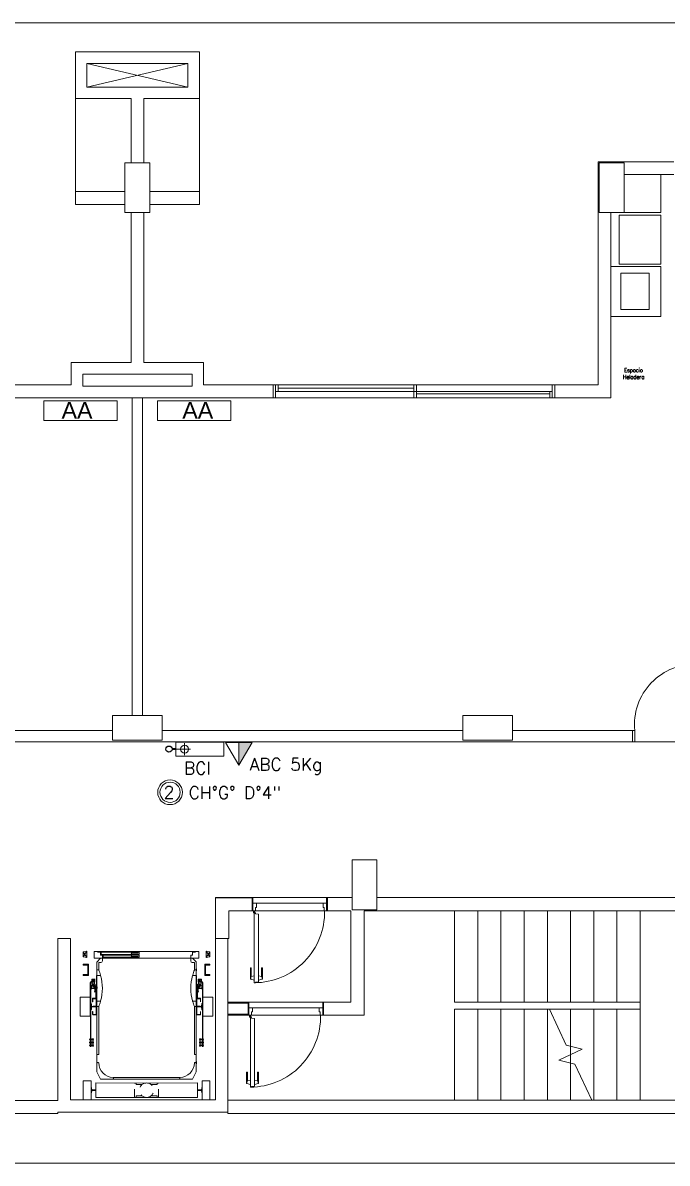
# Model space of a CAD drawing. Header units: millimetres. Extents: x 917 to 1168, y -421 to -23.
# Drawn here: x 1014.04 to 1021.82, y -182.51 to -168.74 of the extents above; entities that cross this region are included whole.
import ezdxf
from ezdxf.enums import TextEntityAlignment as Align

# ---------------------------------------------------------------- set-up
doc = ezdxf.new("R2010")
doc.units = ezdxf.units.MM
doc.header["$LTSCALE"] = 0.1
for name, pattern in [('CENTER', [2.25, 1, -0.1, 0.05, -0.1, 1]), ('CONTINUA', [0]), ('DASHED', [0.7, 0.5, -0.2]), ('HIDDEN', [0.375, 0.25, -0.125]), ('HIDDEN2', [0.1875, 0.125, -0.0625]), ('Overhead', [0.003969, 0.002381, -0.001587])]:
    doc.linetypes.add(name, pattern=pattern)
doc.layers.get('0').update_dxf_attribs({"lineweight": 5})
for name, color, linetype, lineweight in [('00_Incendio_Bocas Incendio', 1, 'Continuous', 30), ('00_Incendio_Cañeria', 1, 'Continuous', 30), ('00_Incendio_Matafuego', 1, 'Continuous', 20), ('00_Incendio_Montantes', 1, 'Continuous', 30), ('00_Incendio_Numeracion Montantes', 1, 'Continuous', 30), ('00_Incendio_Textos', 7, 'Continuous', 13), ('Arq-Equipamiento', 250, 'Continuous', 5)]:
    doc.layers.add(name, color=color, linetype=linetype, lineweight=lineweight)
doc.styles.add('Instal Sanit', font='techb___.ttf', dxfattribs={"height": 0.15})
doc.styles.add('Romans', font='romans.shx')
doc.styles.add('Romans 1.50', font='romans.shx', dxfattribs={"width": 0.8, "height": 0.15})
doc.styles.get("Standard").update_dxf_attribs({"font": 'arial.ttf'})

# ---------------------------------------------------------------- blocks, each defined once
blk = doc.blocks.new('g')
blk.add_lwpolyline([(0.6, 0.2), (0.1, 0.2, -0.198945), (0, 0.3, -0.198878), (-0.1, 0.4), (-0.1, 1.2, 0.414208), (-0.3, 1.5, 0.414219), (-0.5, 1.2, -0.000005), (-0.5, -1.3, 0.000002), (-0.5, -1.3, 0.999999), (-0.1, -1.3), (-0.1, -0.4, -0.198907), (0, -0.3, -0.198919), (0.1, -0.2), (0.6, -0.2)], format="xyb")
blk = doc.blocks.new('2-5P final')
at = {"color": 8, "lineweight": 18}
for p, q in [((744.734, -226.041), (760.799, -226.041)), ((752.017, -226.391), (752.017, -226.957)), ((753.515, -226.391), (752.017, -226.391)), ((753.515, -226.957), (753.515, -226.391)), ((752.157, -226.817), (752.157, -226.531)), ((752.157, -226.531), (753.375, -226.531)), ((752.157, -226.531), (753.375, -226.817)), ((753.375, -226.531), (752.157, -226.817)), ((753.375, -226.531), (753.375, -226.817)), ((753.375, -226.817), (752.157, -226.817)), ((752.017, -226.957), (752.689, -226.957)), ((752.017, -228.078), (752.017, -226.957)), ((752.689, -226.957), (752.689, -227.733)), ((752.844, -227.733), (752.844, -226.957)), ((752.844, -226.957), (753.515, -226.957)), ((753.515, -226.957), (753.515, -228.078)), ((752.689, -227.733), (752.616, -227.733)), ((752.616, -227.733), (752.616, -228.078)), ((752.689, -227.733), (752.616, -227.733)), ((752.616, -227.733), (752.616, -228.078)), ((752.704, -227.733), (752.689, -227.733)), ((752.689, -227.733), (752.844, -227.733)), ((752.704, -227.733), (752.689, -227.733)), ((752.829, -227.733), (752.704, -227.733)), ((752.829, -227.733), (752.704, -227.733)), ((752.844, -227.733), (752.829, -227.733)), ((752.844, -227.733), (752.829, -227.733)), ((752.916, -227.733), (752.844, -227.733)), ((752.916, -227.733), (752.844, -227.733)), ((752.916, -228.078), (752.916, -227.733)), ((752.916, -228.078), (752.916, -227.733)), ((758.326, -227.718), (758.326, -230.412)), ((759.24, -227.718), (758.326, -227.718)), ((758.482, -227.733), (758.341, -227.733)), ((758.341, -227.733), (758.341, -228.333)), ((758.482, -227.733), (758.341, -227.733)), ((758.341, -227.733), (758.341, -228.333)), ((758.641, -227.733), (758.482, -227.733)), ((758.641, -227.733), (758.482, -227.733)), ((758.641, -227.858), (758.641, -227.733)), ((758.641, -227.733), (758.641, -227.874)), ((758.641, -227.858), (758.641, -227.733)), ((758.641, -227.859), (758.641, -227.858)), ((758.641, -227.859), (758.641, -227.858)), ((758.641, -227.872), (758.641, -227.859)), ((758.641, -227.872), (758.641, -227.859)), ((758.641, -227.873), (758.641, -227.872)), ((758.641, -227.873), (758.641, -227.872)), ((758.641, -227.874), (758.641, -227.873)), ((758.641, -227.874), (758.641, -227.873)), ((758.641, -228.333), (758.641, -227.874)), ((758.641, -227.874), (759.24, -227.874)), ((758.641, -228.333), (758.641, -227.874)), ((759.082, -228.333), (759.082, -227.874)), ((752.616, -228.078), (752.017, -228.078)), ((752.017, -228.078), (752.017, -228.233)), ((752.616, -228.078), (752.616, -228.093)), ((752.616, -228.233), (752.616, -228.078)), ((752.616, -228.078), (752.616, -228.093)), ((752.616, -228.093), (752.616, -228.218)), ((752.616, -228.093), (752.616, -228.218)), ((752.916, -228.093), (752.916, -228.078)), ((753.515, -228.078), (752.916, -228.078)), ((752.916, -228.078), (752.916, -228.233)), ((752.916, -228.093), (752.916, -228.078)), ((752.916, -228.218), (752.916, -228.093)), ((752.916, -228.218), (752.916, -228.093)), ((753.515, -228.233), (753.515, -228.078)), ((752.017, -228.233), (752.616, -228.233)), ((752.616, -228.218), (752.616, -228.233)), ((752.616, -228.218), (752.616, -228.233)), ((752.616, -228.233), (752.616, -228.333)), ((752.616, -228.233), (752.616, -228.333)), ((752.916, -228.233), (752.916, -228.218)), ((752.916, -228.233), (752.916, -228.218)), ((752.916, -228.333), (752.916, -228.233)), ((752.916, -228.233), (753.515, -228.233)), ((752.916, -228.333), (752.916, -228.233)), ((752.616, -228.333), (752.689, -228.333)), ((752.616, -228.333), (752.689, -228.333)), ((752.689, -228.333), (752.704, -228.333)), ((752.689, -228.333), (752.689, -230.142)), ((752.844, -228.333), (752.689, -228.333)), ((752.689, -228.333), (752.704, -228.333)), ((752.704, -228.333), (752.829, -228.333)), ((752.704, -228.333), (752.829, -228.333)), ((752.829, -228.333), (752.844, -228.333)), ((752.829, -228.333), (752.844, -228.333)), ((752.844, -228.333), (752.916, -228.333)), ((752.844, -230.142), (752.844, -228.333)), ((752.844, -228.333), (752.916, -228.333)), ((758.341, -228.333), (758.466, -228.333)), ((758.482, -228.333), (758.341, -228.333)), ((758.341, -228.333), (758.466, -228.333)), ((758.466, -228.333), (758.467, -228.333)), ((758.466, -228.333), (758.467, -228.333)), ((758.467, -228.333), (758.479, -228.333)), ((758.467, -228.333), (758.479, -228.333)), ((758.479, -228.333), (758.48, -228.333)), ((758.479, -228.333), (758.48, -228.333)), ((758.48, -228.333), (758.482, -228.333)), ((758.48, -228.333), (758.482, -228.333)), ((758.482, -228.333), (758.641, -228.333)), ((758.482, -230.568), (758.482, -228.333)), ((758.482, -228.333), (758.641, -228.333)), ((758.641, -228.333), (759.082, -228.333)), ((759.082, -228.983), (758.482, -228.983)), ((759.082, -229.585), (759.082, -228.983)), ((758.602, -229.504), (758.602, -229.064)), ((758.602, -229.064), (758.942, -229.064)), ((758.942, -229.064), (758.942, -229.504)), ((758.482, -229.585), (759.082, -229.585)), ((758.942, -229.504), (758.602, -229.504)), ((752.689, -230.142), (751.967, -230.142)), ((751.967, -230.142), (751.967, -230.412)), ((753.565, -230.142), (752.844, -230.142)), ((753.565, -230.412), (753.565, -230.142)), ((752.107, -230.282), (753.425, -230.282)), ((752.107, -230.427), (752.107, -230.282)), ((753.425, -230.282), (753.425, -230.427)), ((751.967, -230.412), (751.129, -230.412)), ((753.425, -230.427), (752.107, -230.427)), ((754.404, -230.412), (753.565, -230.412)), ((754.434, -230.412), (754.404, -230.412)), ((754.404, -230.412), (754.404, -230.568)), ((754.464, -230.412), (754.434, -230.412)), ((754.434, -230.412), (754.434, -230.49)), ((754.434, -230.568), (754.434, -230.412)), ((754.464, -230.49), (754.464, -230.412)), ((754.464, -230.412), (756.104, -230.412)), ((756.134, -230.412), (756.104, -230.412)), ((756.104, -230.412), (756.104, -230.49)), ((756.134, -230.49), (756.134, -230.412)), ((756.134, -230.412), (757.774, -230.412)), ((757.804, -230.412), (757.774, -230.412)), ((757.774, -230.412), (757.774, -230.568)), ((758.326, -230.412), (757.804, -230.412)), ((757.804, -230.568), (757.804, -230.412)), ((751.129, -230.568), (751.967, -230.568)), ((751.967, -230.568), (754.404, -230.568)), ((751.967, -230.568), (752.107, -230.568)), ((752.107, -230.568), (752.107, -230.567)), ((752.704, -230.568), (752.704, -234.401)), ((752.829, -230.568), (752.704, -230.568)), ((752.829, -234.401), (752.829, -230.568)), ((753.425, -230.567), (753.425, -230.568)), ((754.404, -230.568), (754.434, -230.568)), ((754.434, -230.49), (754.464, -230.49)), ((756.104, -230.568), (754.434, -230.568)), ((754.464, -230.44), (754.464, -230.451)), ((754.464, -230.451), (756.104, -230.451)), ((756.104, -230.49), (754.464, -230.49)), ((756.104, -230.451), (756.104, -230.44)), ((756.134, -230.49), (756.104, -230.49)), ((756.104, -230.49), (756.104, -230.568)), ((756.104, -230.49), (756.134, -230.49)), ((756.104, -230.568), (756.134, -230.568)), ((756.134, -230.568), (756.134, -230.49)), ((756.134, -230.49), (757.744, -230.49)), ((757.744, -230.521), (756.134, -230.521)), ((756.134, -230.521), (756.134, -230.535)), ((757.744, -230.568), (756.134, -230.568)), ((757.774, -230.49), (757.744, -230.49)), ((757.744, -230.49), (757.744, -230.568)), ((757.744, -230.535), (757.744, -230.521)), ((757.744, -230.568), (757.774, -230.568)), ((757.774, -230.568), (757.774, -230.49)), ((757.774, -230.568), (757.804, -230.568)), ((757.804, -230.568), (758.482, -230.568)), ((753.066, -234.401), (752.466, -234.401)), ((752.466, -234.401), (752.466, -234.585)), ((753.066, -234.401), (752.466, -234.401)), ((752.466, -234.401), (752.466, -234.585)), ((752.704, -234.401), (752.829, -234.401)), ((753.066, -234.585), (753.066, -234.401)), ((753.066, -234.585), (753.066, -234.401)), ((757.295, -234.401), (756.695, -234.401)), ((756.695, -234.401), (756.695, -234.585)), ((757.295, -234.401), (756.695, -234.401)), ((756.695, -234.401), (756.695, -234.585)), ((757.295, -234.585), (757.295, -234.401)), ((757.295, -234.585), (757.295, -234.401)), ((752.466, -234.585), (748.838, -234.585)), ((752.466, -234.585), (752.466, -234.587)), ((752.466, -234.701), (752.466, -234.585)), ((752.466, -234.585), (752.466, -234.587)), ((752.466, -234.587), (752.466, -234.588)), ((752.466, -234.587), (752.466, -234.588)), ((752.466, -234.588), (752.466, -234.6)), ((752.466, -234.588), (752.466, -234.6)), ((752.466, -234.6), (752.466, -234.601)), ((752.466, -234.6), (752.466, -234.601)), ((752.466, -234.601), (752.466, -234.701)), ((752.466, -234.601), (752.466, -234.701)), ((752.466, -234.701), (752.466, -234.701)), ((752.466, -234.701), (753.066, -234.701)), ((753.066, -234.701), (752.466, -234.701)), ((752.466, -234.701), (752.466, -234.701)), ((752.466, -234.701), (753.066, -234.701)), ((753.066, -234.587), (753.066, -234.585)), ((756.695, -234.585), (753.066, -234.585)), ((753.066, -234.585), (753.066, -234.701)), ((753.066, -234.587), (753.066, -234.585)), ((753.066, -234.588), (753.066, -234.587)), ((753.066, -234.588), (753.066, -234.587)), ((753.066, -234.6), (753.066, -234.588)), ((753.066, -234.6), (753.066, -234.588)), ((753.066, -234.601), (753.066, -234.6)), ((753.066, -234.601), (753.066, -234.6)), ((753.066, -234.701), (753.066, -234.601)), ((753.066, -234.701), (753.066, -234.601)), ((753.066, -234.701), (753.066, -234.701)), ((753.066, -234.701), (753.066, -234.701)), ((753.066, -234.701), (753.066, -234.701)), ((756.695, -234.585), (756.695, -234.587)), ((756.695, -234.701), (756.695, -234.585)), ((756.695, -234.585), (756.695, -234.587)), ((756.695, -234.587), (756.695, -234.588)), ((756.695, -234.587), (756.695, -234.588)), ((756.695, -234.588), (756.695, -234.6)), ((756.695, -234.588), (756.695, -234.6)), ((756.695, -234.6), (756.695, -234.601)), ((756.695, -234.6), (756.695, -234.601)), ((756.695, -234.601), (756.695, -234.701)), ((756.695, -234.601), (756.695, -234.701)), ((756.695, -234.701), (757.295, -234.701)), ((756.695, -234.701), (757.295, -234.701)), ((757.295, -234.587), (757.295, -234.585)), ((758.743, -234.585), (757.295, -234.585)), ((757.295, -234.585), (757.295, -234.701)), ((757.295, -234.587), (757.295, -234.585)), ((757.295, -234.588), (757.295, -234.587)), ((757.295, -234.588), (757.295, -234.587)), ((757.295, -234.6), (757.295, -234.588)), ((757.295, -234.6), (757.295, -234.588)), ((757.295, -234.601), (757.295, -234.6)), ((757.295, -234.601), (757.295, -234.6)), ((757.295, -234.701), (757.295, -234.601)), ((757.295, -234.701), (757.295, -234.601)), ((758.743, -234.585), (758.768, -234.585)), ((758.743, -234.719), (758.743, -234.585)), ((758.768, -234.585), (758.768, -234.719)), ((746.789, -234.719), (752.466, -234.719)), ((752.466, -234.719), (758.743, -234.719)), ((758.768, -234.719), (758.743, -234.719)), ((759.568, -234.719), (758.768, -234.719)), ((755.657, -236.147), (755.357, -236.147)), ((755.357, -236.147), (755.357, -236.599)), ((755.657, -236.147), (755.357, -236.147)), ((755.357, -236.147), (755.357, -236.747)), ((755.657, -236.599), (755.657, -236.147)), ((755.657, -236.599), (755.657, -236.147)), ((754.15, -236.599), (753.707, -236.599)), ((753.707, -236.599), (753.707, -237.095)), ((754.15, -236.601), (753.707, -236.601)), ((753.708, -237.095), (753.708, -236.599)), ((753.709, -236.601), (753.709, -236.599)), ((754.15, -236.602), (753.709, -236.602)), ((753.709, -237.095), (753.709, -236.602)), ((754.15, -236.599), (754.15, -236.762)), ((754.16, -236.599), (754.15, -236.599)), ((754.16, -236.599), (755.05, -236.599)), ((754.16, -236.67), (754.16, -236.599)), ((755.06, -236.599), (755.05, -236.599)), ((755.05, -236.599), (755.05, -236.67)), ((755.357, -236.599), (755.06, -236.599)), ((755.06, -236.762), (755.06, -236.599)), ((755.357, -236.599), (755.357, -236.601)), ((755.357, -236.601), (755.357, -236.602)), ((755.357, -236.602), (755.357, -236.617)), ((755.357, -236.617), (755.357, -236.747)), ((755.657, -236.601), (755.657, -236.599)), ((759.782, -236.599), (755.657, -236.599)), ((755.657, -236.599), (755.657, -236.747)), ((755.657, -236.601), (755.657, -236.599)), ((755.657, -236.602), (755.657, -236.601)), ((755.657, -236.602), (755.657, -236.601)), ((755.657, -236.617), (755.657, -236.602)), ((755.657, -236.617), (755.657, -236.602)), ((755.657, -236.747), (755.657, -236.617)), ((755.657, -236.747), (755.657, -236.617)), ((753.869, -236.762), (754.15, -236.762)), ((753.869, -237.095), (753.869, -236.762)), ((754.15, -236.762), (754.16, -236.762)), ((754.202, -236.67), (754.16, -236.67)), ((754.16, -236.67), (754.16, -236.762)), ((754.16, -236.762), (754.19, -236.762)), ((754.178, -236.762), (754.168, -236.773)), ((754.175, -236.77), (754.182, -236.762)), ((754.182, -236.762), (754.178, -236.762)), ((754.19, -236.762), (754.19, -236.72)), ((754.19, -236.72), (754.202, -236.72)), ((754.19, -236.762), (755.02, -236.762)), ((754.202, -236.72), (754.202, -236.67)), ((755.008, -236.67), (754.202, -236.67)), ((755.05, -236.67), (755.008, -236.67)), ((755.008, -236.67), (755.008, -236.72)), ((755.008, -236.72), (755.02, -236.72)), ((755.02, -236.72), (755.02, -236.762)), ((755.02, -236.762), (755.05, -236.762)), ((755.05, -236.762), (755.05, -236.67)), ((755.05, -236.762), (755.06, -236.762)), ((755.06, -236.762), (755.342, -236.762)), ((755.342, -236.762), (755.342, -237.862)), ((755.357, -236.747), (755.487, -236.747)), ((755.357, -236.747), (755.42, -236.747)), ((755.42, -236.747), (755.657, -236.747)), ((755.487, -236.747), (755.657, -236.747)), ((755.502, -238.022), (755.502, -236.762)), ((755.502, -236.762), (759.937, -236.762)), ((756.594, -237.862), (756.594, -236.762)), ((756.594, -237.862), (756.594, -236.762)), ((759.934, -236.762), (756.594, -236.762)), ((756.874, -237.862), (756.874, -236.762)), ((756.874, -237.862), (756.874, -236.762)), ((756.874, -237.862), (756.874, -236.762)), ((757.154, -237.862), (757.154, -236.762)), ((757.154, -237.862), (757.154, -236.762)), ((757.154, -237.862), (757.154, -236.762)), ((757.434, -237.862), (757.434, -236.762)), ((757.434, -237.862), (757.434, -236.762)), ((757.434, -237.862), (757.434, -236.762)), ((757.714, -237.862), (757.714, -236.762)), ((757.714, -237.862), (757.714, -236.762)), ((757.714, -237.862), (757.714, -236.762)), ((757.994, -237.862), (757.994, -236.762)), ((757.994, -237.862), (757.994, -236.762)), ((757.994, -237.862), (757.994, -236.762)), ((758.274, -237.862), (758.274, -236.762)), ((758.274, -237.862), (758.274, -236.762)), ((758.274, -237.862), (758.274, -236.762)), ((758.554, -237.862), (758.554, -236.762)), ((758.554, -237.862), (758.554, -236.762)), ((758.554, -237.862), (758.554, -236.762)), ((758.834, -237.862), (758.834, -236.762)), ((758.834, -237.862), (758.834, -236.762)), ((758.834, -237.862), (758.834, -236.762)), ((754.19, -236.789), (754.177, -236.789)), ((754.177, -236.789), (754.177, -237.63)), ((754.187, -236.779), (754.179, -236.772)), ((754.182, -236.779), (754.185, -236.781)), ((754.185, -236.781), (754.185, -236.789)), ((754.185, -236.789), (754.188, -236.789)), ((754.188, -236.789), (754.188, -236.781)), ((754.19, -236.797), (754.19, -236.789)), ((754.228, -236.799), (754.19, -236.797)), ((754.228, -237.619), (754.228, -236.799)), ((751.957, -237.095), (751.807, -237.095)), ((751.807, -237.095), (751.807, -239.049)), ((751.957, -239.042), (751.957, -237.095)), ((753.857, -237.095), (753.707, -237.095)), ((753.707, -237.095), (753.707, -239.042)), ((753.707, -237.095), (753.869, -237.095)), ((753.857, -239.192), (753.857, -237.095)), ((752.286, -237.26), (752.318, -237.26)), ((752.321, -237.294), (752.321, -237.262)), ((752.322, -237.295), (752.341, -237.295)), ((752.343, -237.366), (752.343, -237.298)), ((753.41, -237.366), (753.41, -237.298)), ((753.431, -237.295), (753.413, -237.295)), ((753.432, -237.294), (753.432, -237.262)), ((753.468, -237.26), (753.435, -237.26)), ((752.112, -237.406), (752.174, -237.406)), ((752.112, -237.415), (752.112, -237.406)), ((752.166, -237.415), (752.112, -237.415)), ((752.166, -237.531), (752.166, -237.415)), ((752.174, -237.406), (752.174, -237.54)), ((753.641, -237.406), (753.579, -237.406)), ((753.579, -237.406), (753.579, -237.54)), ((753.588, -237.531), (753.588, -237.415)), ((753.588, -237.415), (753.641, -237.415)), ((753.641, -237.415), (753.641, -237.406)), ((754.129, -237.453), (754.129, -237.579)), ((754.135, -237.447), (754.135, -237.586)), ((754.141, -237.554), (754.141, -237.453)), ((754.264, -237.453), (754.264, -237.554)), ((754.27, -237.447), (754.27, -237.586)), ((754.276, -237.579), (754.276, -237.453)), ((752.112, -237.54), (752.112, -237.531)), ((752.112, -237.531), (752.166, -237.531)), ((752.174, -237.54), (752.112, -237.54)), ((753.579, -237.54), (753.641, -237.54)), ((753.641, -237.531), (753.588, -237.531)), ((753.641, -237.54), (753.641, -237.531)), ((754.141, -237.554), (754.135, -237.561)), ((754.135, -237.586), (754.177, -237.596)), ((754.177, -237.545), (754.141, -237.554)), ((754.177, -237.596), (754.177, -237.545)), ((754.228, -237.545), (754.228, -237.596)), ((754.264, -237.554), (754.228, -237.545)), ((754.228, -237.596), (754.27, -237.586)), ((754.264, -237.554), (754.27, -237.561)), ((754.177, -237.63), (754.19, -237.63)), ((754.19, -237.622), (754.228, -237.619)), ((754.19, -237.63), (754.19, -237.622)), ((754.102, -237.862), (753.857, -237.862)), ((753.857, -237.862), (753.857, -238.022)), ((754.102, -237.862), (754.102, -238.022)), ((754.112, -237.862), (754.102, -237.862)), ((754.112, -237.862), (755.002, -237.862)), ((754.112, -237.93), (754.112, -237.862)), ((755.012, -237.862), (755.002, -237.862)), ((755.002, -237.862), (755.002, -237.93)), ((755.342, -237.862), (755.012, -237.862)), ((755.012, -238.022), (755.012, -237.862)), ((756.874, -237.862), (756.594, -237.862)), ((758.834, -237.862), (756.594, -237.862)), ((757.154, -237.862), (756.874, -237.862)), ((757.434, -237.862), (757.154, -237.862)), ((757.714, -237.862), (757.434, -237.862)), ((757.994, -237.862), (757.714, -237.862)), ((758.274, -237.862), (757.994, -237.862)), ((758.554, -237.862), (758.274, -237.862)), ((758.834, -237.862), (758.554, -237.862)), ((758.834, -237.947), (758.834, -237.862)), ((758.834, -237.947), (758.834, -237.862)), ((752.203, -237.954), (752.203, -237.881)), ((752.203, -237.881), (752.207, -237.881)), ((752.203, -237.954), (752.207, -237.954)), ((752.21, -237.883), (752.213, -237.912)), ((752.213, -237.923), (752.21, -237.951)), ((752.23, -237.914), (752.215, -237.914)), ((752.23, -237.921), (752.215, -237.921)), ((752.23, -237.914), (752.232, -237.913)), ((752.23, -237.914), (752.232, -237.913)), ((752.23, -237.921), (752.232, -237.921)), ((752.23, -237.921), (752.232, -237.921)), ((752.262, -237.913), (752.232, -237.913)), ((752.262, -237.921), (752.232, -237.921)), ((752.263, -237.914), (752.262, -237.913)), ((752.263, -237.92), (752.262, -237.921)), ((752.263, -237.914), (752.263, -237.92)), ((753.49, -237.914), (753.491, -237.913)), ((753.49, -237.914), (753.49, -237.92)), ((753.49, -237.92), (753.491, -237.921)), ((753.491, -237.913), (753.521, -237.913)), ((753.491, -237.921), (753.521, -237.921)), ((753.524, -237.914), (753.521, -237.913)), ((753.524, -237.914), (753.521, -237.913)), ((753.524, -237.921), (753.521, -237.921)), ((753.524, -237.921), (753.521, -237.921)), ((753.524, -237.914), (753.538, -237.914)), ((753.524, -237.921), (753.538, -237.921)), ((753.543, -237.883), (753.541, -237.912)), ((753.541, -237.923), (753.543, -237.951)), ((753.551, -237.881), (753.546, -237.881)), ((753.551, -237.954), (753.546, -237.954)), ((753.551, -237.954), (753.551, -237.881)), ((753.857, -237.877), (754.102, -237.877)), ((753.857, -238.007), (754.102, -238.007)), ((754.154, -237.93), (754.112, -237.93)), ((754.112, -237.93), (754.112, -238.022)), ((754.142, -238.022), (754.142, -237.98)), ((754.142, -237.98), (754.154, -237.98)), ((754.154, -237.98), (754.154, -237.93)), ((754.96, -237.93), (754.154, -237.93)), ((755.002, -237.93), (754.96, -237.93)), ((754.96, -237.93), (754.96, -237.98)), ((754.96, -237.98), (754.972, -237.98)), ((754.972, -237.98), (754.972, -238.022)), ((755.002, -238.022), (755.002, -237.93)), ((756.594, -237.947), (756.594, -239.047)), ((756.594, -237.947), (756.874, -237.947)), ((756.874, -237.947), (757.154, -237.947)), ((756.874, -237.947), (756.874, -239.047)), ((757.154, -237.947), (757.434, -237.947)), ((757.154, -237.947), (757.154, -239.047)), ((757.434, -237.947), (757.714, -237.947)), ((757.434, -237.947), (757.434, -239.047)), ((757.714, -237.947), (757.738, -237.947)), ((757.714, -237.947), (757.714, -239.047)), ((757.738, -237.947), (757.994, -237.947)), ((757.738, -237.947), (758.834, -237.947)), ((757.994, -237.947), (758.274, -237.947)), ((757.994, -237.947), (757.994, -238.396)), ((757.994, -237.947), (757.994, -238.396)), ((757.994, -237.947), (757.994, -238.396)), ((758.274, -237.947), (758.554, -237.947)), ((758.274, -237.947), (758.274, -239.047)), ((758.274, -237.947), (758.274, -239.047)), ((758.274, -237.947), (758.274, -239.047)), ((758.554, -237.947), (758.834, -237.947)), ((758.554, -237.947), (758.554, -239.047)), ((758.554, -237.947), (758.554, -239.047)), ((758.554, -237.947), (758.554, -239.047)), ((758.834, -237.947), (758.834, -239.047)), ((758.834, -237.947), (758.834, -239.047)), ((758.834, -237.947), (758.834, -239.047)), ((753.857, -238.022), (754.102, -238.022)), ((754.102, -238.022), (754.112, -238.022)), ((754.112, -238.022), (754.142, -238.022)), ((754.13, -238.022), (754.12, -238.033)), ((754.127, -238.03), (754.134, -238.022)), ((754.142, -238.049), (754.129, -238.049)), ((754.129, -238.049), (754.129, -238.89)), ((754.134, -238.022), (754.13, -238.022)), ((754.139, -238.039), (754.131, -238.032)), ((754.134, -238.039), (754.137, -238.041)), ((754.137, -238.041), (754.137, -238.049)), ((754.137, -238.049), (754.14, -238.049)), ((754.14, -238.049), (754.14, -238.041)), ((754.142, -238.022), (754.972, -238.022)), ((754.142, -238.057), (754.142, -238.049)), ((754.18, -238.059), (754.142, -238.057)), ((754.18, -238.879), (754.18, -238.059)), ((754.972, -238.022), (755.002, -238.022)), ((755.002, -238.022), (755.012, -238.022)), ((755.012, -238.022), (755.502, -238.022)), ((757.994, -238.396), (757.994, -238.497)), ((757.994, -238.497), (757.994, -238.597)), ((757.994, -238.497), (757.994, -238.597)), ((757.994, -238.497), (757.994, -238.597)), ((757.994, -238.597), (757.994, -239.047)), ((754.081, -238.713), (754.081, -238.839)), ((754.087, -238.707), (754.087, -238.846)), ((754.093, -238.814), (754.087, -238.821)), ((754.093, -238.814), (754.093, -238.713)), ((754.129, -238.805), (754.093, -238.814)), ((754.129, -238.856), (754.129, -238.805)), ((754.18, -238.805), (754.18, -238.856)), ((754.216, -238.814), (754.18, -238.805)), ((754.216, -238.713), (754.216, -238.814)), ((754.216, -238.814), (754.222, -238.821)), ((754.222, -238.707), (754.222, -238.846)), ((754.228, -238.839), (754.228, -238.713)), ((752.206, -238.895), (752.206, -238.957)), ((752.208, -238.895), (752.206, -238.895)), ((752.208, -238.957), (752.206, -238.957)), ((752.214, -238.92), (752.211, -238.898)), ((752.214, -238.932), (752.211, -238.955)), ((752.23, -238.923), (752.216, -238.923)), ((752.23, -238.93), (752.216, -238.93)), ((752.23, -238.923), (752.232, -238.922)), ((752.23, -238.93), (752.232, -238.93)), ((752.262, -238.922), (752.232, -238.922)), ((752.262, -238.93), (752.232, -238.93)), ((752.263, -238.923), (752.262, -238.922)), ((752.263, -238.929), (752.262, -238.93)), ((752.263, -238.923), (752.263, -238.929)), ((753.49, -238.923), (753.491, -238.922)), ((753.49, -238.923), (753.49, -238.929)), ((753.49, -238.929), (753.491, -238.93)), ((753.491, -238.922), (753.521, -238.922)), ((753.491, -238.93), (753.521, -238.93)), ((753.524, -238.923), (753.521, -238.922)), ((753.524, -238.93), (753.521, -238.93)), ((753.524, -238.923), (753.537, -238.923)), ((753.524, -238.93), (753.537, -238.93)), ((753.54, -238.92), (753.542, -238.898)), ((753.54, -238.932), (753.542, -238.955)), ((753.545, -238.895), (753.548, -238.895)), ((753.545, -238.957), (753.548, -238.957)), ((753.548, -238.895), (753.548, -238.957)), ((754.087, -238.846), (754.129, -238.856)), ((754.129, -238.89), (754.142, -238.89)), ((754.142, -238.882), (754.18, -238.879)), ((754.142, -238.89), (754.142, -238.882)), ((754.18, -238.856), (754.222, -238.846)), ((751.807, -239.049), (747.021, -239.049)), ((753.707, -239.042), (751.957, -239.042)), ((759.937, -239.047), (753.857, -239.047)), ((753.857, -239.047), (753.857, -239.207)), ((746.863, -239.207), (751.807, -239.207)), ((751.807, -239.192), (753.857, -239.192)), ((751.807, -239.207), (751.807, -239.192)), ((753.857, -239.207), (760.097, -239.207)), ((745.593, -239.807), (759.939, -239.807))]:
    blk.add_line(p, q, dxfattribs=at)
at = {"color": 8, "linetype": 'Overhead', "lineweight": 18}
for p, q in [((756.874, -237.862), (756.874, -236.762)), ((757.154, -237.862), (757.154, -236.762)), ((757.434, -237.862), (757.434, -236.762)), ((757.714, -237.862), (757.714, -236.762)), ((757.994, -237.862), (757.994, -236.762)), ((758.274, -237.862), (758.274, -236.762)), ((758.554, -237.862), (758.554, -236.762)), ((758.834, -237.862), (758.834, -236.762)), ((756.594, -237.947), (756.594, -239.047)), ((756.874, -237.947), (756.874, -239.047)), ((757.154, -237.947), (757.154, -239.047)), ((757.434, -237.947), (757.434, -239.047)), ((757.714, -237.947), (757.714, -239.047)), ((757.994, -237.947), (757.994, -238.396)), ((758.274, -237.947), (758.274, -239.047)), ((758.554, -237.947), (758.554, -239.047)), ((758.834, -237.947), (758.834, -239.047)), ((757.994, -238.396), (757.994, -238.497)), ((757.994, -238.497), (757.994, -238.597)), ((757.994, -238.597), (757.994, -239.047))]:
    blk.add_line(p, q, dxfattribs=at)
at = {"color": 8, "linetype": 'HIDDEN', "lineweight": 18}
for p, q in [((752.112, -237.317), (752.157, -237.246)), ((752.112, -237.255), (752.157, -237.326)), ((753.641, -237.317), (753.597, -237.246)), ((753.641, -237.255), (753.597, -237.326))]:
    blk.add_line(p, q, dxfattribs=at)
at = {"color": 8, "linetype": 'Continuous', "lineweight": 18}
for p, q in [((752.921, -237.251), (752.246, -237.251)), ((752.246, -237.251), (752.246, -237.331)), ((752.33, -237.26), (752.788, -237.26)), ((752.33, -237.286), (752.33, -237.26)), ((752.788, -237.286), (752.33, -237.286)), ((752.351, -237.322), (752.351, -237.295)), ((752.351, -237.295), (752.579, -237.295)), ((752.788, -237.295), (752.579, -237.295)), ((752.69, -237.273), (752.698, -237.267)), ((752.777, -237.273), (752.69, -237.273)), ((752.69, -237.273), (752.699, -237.28)), ((752.69, -237.31), (752.698, -237.303)), ((752.777, -237.31), (752.69, -237.31)), ((752.69, -237.31), (752.699, -237.316)), ((752.788, -237.26), (752.788, -237.286)), ((752.788, -237.322), (752.788, -237.295)), ((752.832, -237.251), (753.508, -237.251)), ((753.508, -237.251), (753.508, -237.331)), ((752.246, -237.331), (752.921, -237.331)), ((752.277, -237.379), (752.321, -237.331)), ((752.277, -238.704), (752.277, -237.379)), ((752.326, -237.384), (752.302, -237.384)), ((752.321, -237.331), (752.921, -237.331)), ((752.579, -237.322), (752.351, -237.322)), ((752.579, -237.322), (752.788, -237.322)), ((753.432, -237.331), (752.832, -237.331)), ((753.508, -237.331), (752.832, -237.331)), ((753.428, -237.384), (753.452, -237.384)), ((753.477, -237.378), (753.432, -237.331)), ((753.477, -238.704), (753.477, -237.378)), ((752.215, -237.586), (752.215, -237.612)), ((752.216, -237.586), (752.216, -237.612)), ((752.217, -237.584), (752.252, -237.584)), ((752.217, -237.585), (752.252, -237.585)), ((752.224, -237.595), (752.228, -237.595)), ((752.224, -237.595), (752.224, -237.603)), ((752.228, -237.593), (752.228, -237.595)), ((752.228, -237.593), (752.241, -237.593)), ((752.241, -237.593), (752.241, -237.595)), ((752.241, -237.595), (752.245, -237.595)), ((752.245, -237.595), (752.245, -237.603)), ((752.253, -237.586), (752.253, -237.612)), ((752.254, -237.586), (752.254, -237.612)), ((753.499, -237.586), (753.499, -237.612)), ((753.5, -237.586), (753.5, -237.612)), ((753.536, -237.584), (753.502, -237.584)), ((753.536, -237.585), (753.502, -237.585)), ((753.509, -237.595), (753.509, -237.603)), ((753.513, -237.595), (753.509, -237.595)), ((753.513, -237.593), (753.513, -237.595)), ((753.525, -237.593), (753.513, -237.593)), ((753.525, -237.593), (753.525, -237.595)), ((753.529, -237.595), (753.525, -237.595)), ((753.529, -237.595), (753.529, -237.603)), ((753.538, -237.586), (753.538, -237.612)), ((753.539, -237.586), (753.539, -237.612)), ((752.197, -237.626), (752.197, -237.997)), ((752.203, -237.626), (752.203, -237.997)), ((752.208, -237.614), (752.254, -237.614)), ((752.208, -237.62), (752.254, -237.62)), ((752.21, -237.667), (752.21, -237.706)), ((752.21, -237.706), (752.211, -237.706)), ((752.211, -237.698), (752.211, -237.706)), ((752.212, -237.664), (752.229, -237.664)), ((752.212, -237.696), (752.252, -237.696)), ((752.212, -237.697), (752.252, -237.697)), ((752.215, -237.599), (752.216, -237.599)), ((752.216, -237.612), (752.217, -237.613)), ((752.217, -237.613), (752.252, -237.613)), ((752.217, -237.613), (752.252, -237.613)), ((752.219, -237.62), (752.219, -237.649)), ((752.219, -237.649), (752.229, -237.649)), ((752.224, -237.603), (752.228, -237.603)), ((752.228, -237.603), (752.228, -237.605)), ((752.228, -237.605), (752.241, -237.605)), ((752.229, -237.643), (752.229, -237.677)), ((752.24, -237.643), (752.229, -237.643)), ((752.229, -237.677), (752.24, -237.677)), ((752.24, -237.677), (752.24, -237.643)), ((752.24, -237.649), (752.25, -237.649)), ((752.24, -237.664), (752.252, -237.664)), ((752.241, -237.603), (752.241, -237.605)), ((752.241, -237.603), (752.245, -237.603)), ((752.244, -237.697), (752.244, -237.699)), ((752.244, -237.699), (752.251, -237.699)), ((752.25, -237.62), (752.25, -237.649)), ((752.251, -237.697), (752.251, -237.7)), ((752.251, -237.7), (752.253, -237.7)), ((752.253, -237.612), (752.252, -237.613)), ((752.253, -237.599), (752.254, -237.599)), ((752.253, -237.698), (752.253, -237.737)), ((752.254, -237.614), (752.254, -237.62)), ((752.254, -237.667), (752.254, -237.737)), ((752.254, -237.667), (752.263, -237.667)), ((752.254, -237.712), (752.263, -237.712)), ((752.263, -237.808), (752.263, -237.644)), ((752.263, -237.644), (752.268, -237.644)), ((752.268, -237.644), (752.268, -237.809)), ((752.268, -237.68), (752.271, -237.68)), ((752.268, -237.699), (752.271, -237.699)), ((752.271, -237.68), (752.279, -237.68)), ((752.271, -237.699), (752.271, -237.68)), ((752.271, -237.684), (752.279, -237.684)), ((752.271, -237.695), (752.279, -237.695)), ((752.271, -237.699), (752.279, -237.699)), ((752.28, -237.697), (752.28, -237.681)), ((753.482, -237.68), (753.474, -237.68)), ((753.474, -237.697), (753.474, -237.681)), ((753.482, -237.695), (753.474, -237.695)), ((753.482, -237.699), (753.474, -237.699)), ((753.482, -237.684), (753.475, -237.684)), ((753.485, -237.68), (753.483, -237.68)), ((753.483, -237.699), (753.483, -237.68)), ((753.485, -237.699), (753.483, -237.699)), ((753.49, -237.644), (753.485, -237.644)), ((753.485, -237.644), (753.485, -237.809)), ((753.49, -237.808), (753.49, -237.644)), ((753.499, -237.667), (753.49, -237.667)), ((753.499, -237.712), (753.49, -237.712)), ((753.5, -237.599), (753.499, -237.599)), ((753.545, -237.614), (753.499, -237.614)), ((753.499, -237.614), (753.499, -237.62)), ((753.545, -237.62), (753.499, -237.62)), ((753.499, -237.667), (753.499, -237.737)), ((753.5, -237.612), (753.502, -237.613)), ((753.5, -237.698), (753.5, -237.737)), ((753.503, -237.7), (753.5, -237.7)), ((753.536, -237.613), (753.502, -237.613)), ((753.536, -237.613), (753.502, -237.613)), ((753.513, -237.664), (753.502, -237.664)), ((753.541, -237.696), (753.502, -237.696)), ((753.541, -237.697), (753.502, -237.697)), ((753.503, -237.62), (753.503, -237.649)), ((753.513, -237.649), (753.503, -237.649)), ((753.503, -237.697), (753.503, -237.7)), ((753.51, -237.699), (753.503, -237.699)), ((753.513, -237.603), (753.509, -237.603)), ((753.51, -237.697), (753.51, -237.699)), ((753.513, -237.603), (753.513, -237.605)), ((753.525, -237.605), (753.513, -237.605)), ((753.513, -237.677), (753.513, -237.643)), ((753.513, -237.643), (753.525, -237.643)), ((753.525, -237.677), (753.513, -237.677)), ((753.525, -237.603), (753.525, -237.605)), ((753.529, -237.603), (753.525, -237.603)), ((753.525, -237.643), (753.525, -237.677)), ((753.535, -237.649), (753.525, -237.649)), ((753.541, -237.664), (753.525, -237.664)), ((753.535, -237.62), (753.535, -237.649)), ((753.538, -237.612), (753.536, -237.613)), ((753.539, -237.599), (753.538, -237.599)), ((753.542, -237.698), (753.542, -237.706)), ((753.544, -237.706), (753.542, -237.706)), ((753.544, -237.667), (753.544, -237.706)), ((753.551, -237.626), (753.551, -237.997)), ((753.556, -237.626), (753.556, -237.997)), ((752.077, -238.033), (752.077, -237.802)), ((752.077, -237.802), (752.197, -237.802)), ((752.197, -237.802), (752.197, -238.033)), ((752.224, -237.814), (752.257, -237.814)), ((752.224, -237.82), (752.224, -237.814)), ((752.258, -237.82), (752.224, -237.82)), ((752.245, -237.739), (752.252, -237.739)), ((752.245, -237.739), (752.245, -237.74)), ((752.245, -237.74), (752.252, -237.74)), ((753.495, -237.82), (753.529, -237.82)), ((753.529, -237.814), (753.496, -237.814)), ((753.508, -237.739), (753.502, -237.739)), ((753.508, -237.74), (753.502, -237.74)), ((753.508, -237.739), (753.508, -237.74)), ((753.529, -237.82), (753.529, -237.814)), ((753.677, -237.802), (753.556, -237.802)), ((753.556, -237.802), (753.556, -238.033)), ((753.677, -238.033), (753.677, -237.802)), ((752.197, -237.997), (752.203, -237.997)), ((752.277, -237.917), (752.299, -237.917)), ((752.299, -237.917), (752.299, -238.495)), ((753.477, -237.917), (753.454, -237.917)), ((753.454, -237.917), (753.454, -238.495)), ((753.556, -237.997), (753.551, -237.997)), ((757.941, -238.384), (757.738, -237.947)), ((752.197, -238.033), (752.077, -238.033)), ((753.556, -238.033), (753.677, -238.033)), ((758.136, -238.431), (757.941, -238.384)), ((752.299, -238.495), (752.277, -238.495)), ((753.454, -238.495), (753.477, -238.495)), ((757.852, -238.563), (758.136, -238.431)), ((758.047, -238.61), (757.852, -238.563)), ((758.25, -239.047), (758.047, -238.61)), ((752.112, -239.042), (752.112, -238.811)), ((752.112, -238.811), (752.206, -238.811)), ((752.206, -238.811), (752.206, -239.042)), ((752.321, -238.793), (752.277, -238.704)), ((752.921, -238.793), (752.321, -238.793)), ((752.477, -238.793), (752.477, -238.771)), ((752.477, -238.771), (752.921, -238.771)), ((753.277, -238.771), (752.832, -238.771)), ((752.832, -238.793), (753.432, -238.793)), ((753.277, -238.793), (753.277, -238.771)), ((753.432, -238.793), (753.477, -238.704)), ((753.641, -238.811), (753.548, -238.811)), ((753.548, -238.811), (753.548, -239.042)), ((753.641, -239.042), (753.641, -238.811)), ((752.263, -239.014), (752.263, -238.838)), ((752.263, -238.838), (752.921, -238.839)), ((753.49, -238.838), (752.832, -238.839)), ((753.49, -239.014), (753.49, -238.838)), ((752.206, -239.042), (752.112, -239.042)), ((752.921, -239.014), (752.263, -239.014)), ((752.832, -239.014), (753.49, -239.014)), ((753.548, -239.042), (753.641, -239.042))]:
    blk.add_line(p, q, dxfattribs=at)
at = {"color": 8, "linetype": 'CENTER', "lineweight": 18}
for p, q in [((752.217, -237.599), (752.252, -237.599)), ((752.242, -237.689), (752.283, -237.689)), ((753.512, -237.689), (753.47, -237.689)), ((753.536, -237.599), (753.502, -237.599))]:
    blk.add_line(p, q, dxfattribs=at)
at = {"color": 8, "linetype": 'DASHED', "lineweight": 18}
for p, q in [((752.244, -237.68), (752.251, -237.68)), ((752.244, -237.68), (752.244, -237.696)), ((752.244, -237.684), (752.251, -237.684)), ((752.244, -237.695), (752.251, -237.695)), ((752.251, -237.679), (752.251, -237.696)), ((752.251, -237.679), (752.254, -237.679)), ((752.253, -237.698), (752.253, -237.698)), ((753.503, -237.679), (753.499, -237.679)), ((753.5, -237.698), (753.5, -237.698)), ((753.503, -237.679), (753.503, -237.696)), ((753.51, -237.68), (753.503, -237.68)), ((753.51, -237.684), (753.503, -237.684)), ((753.51, -237.695), (753.503, -237.695)), ((753.51, -237.68), (753.51, -237.696))]:
    blk.add_line(p, q, dxfattribs=at)
at = {"color": 8, "linetype": 'HIDDEN2', "lineweight": 18, "ltscale": 0.5}
for p, q in [((752.731, -239.014), (752.731, -238.839)), ((752.731, -238.839), (752.75, -238.839)), ((752.75, -238.839), (752.75, -238.858)), ((752.75, -238.858), (752.823, -238.858)), ((753.003, -238.858), (752.93, -238.858)), ((753.022, -238.839), (753.003, -238.839)), ((753.003, -238.839), (753.003, -238.858)), ((753.022, -239.014), (753.022, -238.839)), ((752.75, -239.014), (752.731, -239.014)), ((752.823, -238.994), (752.75, -238.994)), ((752.75, -238.994), (752.75, -239.014)), ((752.93, -238.994), (753.003, -238.994)), ((753.003, -238.994), (753.003, -239.014)), ((753.003, -239.014), (753.022, -239.014))]:
    blk.add_line(p, q, dxfattribs=at)
at = {"color": 8, "lineweight": 18}
for points in [[(759.082, -228.365), (759.082, -228.955), (758.582, -228.955), (758.582, -228.365)], [(752.157, -237.246), (752.157, -237.326), (752.112, -237.317), (752.112, -237.255)], [(753.597, -237.246), (753.597, -237.326), (753.641, -237.317), (753.641, -237.255)], [(752.234, -238.3), (752.229, -238.3), (752.229, -238.397), (752.234, -238.397)], [(753.519, -238.3), (753.524, -238.3), (753.524, -238.397), (753.519, -238.397)]]:
    blk.add_lwpolyline(points, close=True, dxfattribs=at)
for points in [[(752.302, -237.384, 0.382405), (752.299, -237.386), (752.299, -237.471, -0.382405), (752.296, -237.473), (752.279, -237.473, -0.414213), (752.277, -237.47), (752.277, -237.462)], [(753.452, -237.384, -0.382405), (753.454, -237.386), (753.454, -237.471, 0.382405), (753.457, -237.473), (753.474, -237.473, 0.414213), (753.477, -237.47), (753.477, -237.462)], [(752.272, -237.54), (752.318, -237.54, 0.498137), (752.321, -237.536, 0.014075), (752.311, -237.505, 0.014078), (752.299, -237.475, 0.303961), (752.297, -237.473), (752.279, -237.473, 0.414205), (752.277, -237.476), (752.277, -237.484)], [(752.294, -237.54), (752.275, -237.54, 0.415832), (752.272, -237.542), (752.272, -237.848, 0.414217), (752.275, -237.851), (752.294, -237.851)], [(752.279, -237.473, 0.414213), (752.277, -237.476), (752.277, -237.484)], [(752.296, -237.851), (752.32, -237.851, 0.337311), (752.322, -237.849, 0.067471), (752.343, -237.695, 0.067485), (752.322, -237.542, 0.337302), (752.32, -237.54), (752.296, -237.54)], [(753.457, -237.851), (753.434, -237.851, -0.337311), (753.431, -237.849, -0.067471), (753.41, -237.695, -0.067485), (753.431, -237.542, -0.337302), (753.434, -237.54), (753.457, -237.54)], [(753.481, -237.54), (753.435, -237.54, -0.498137), (753.433, -237.536, -0.014075), (753.442, -237.505, -0.014078), (753.454, -237.475, -0.303961), (753.456, -237.473), (753.474, -237.473, -0.414205), (753.477, -237.476), (753.477, -237.484)], [(753.459, -237.54), (753.478, -237.54, -0.415832), (753.481, -237.542), (753.481, -237.848, -0.414217), (753.478, -237.851), (753.459, -237.851)], [(753.474, -237.473, -0.414213), (753.477, -237.476), (753.477, -237.484)], [(752.228, -237.975), (752.225, -237.975), (752.225, -238.01, 0.414213), (752.23, -238.015), (752.266, -238.015, 0.414214), (752.271, -238.01), (752.271, -237.825, 0.414214), (752.266, -237.82), (752.23, -237.82, 0.414214), (752.225, -237.825), (752.225, -237.86), (752.228, -237.86), (752.228, -237.825, -0.41421), (752.23, -237.822), (752.266, -237.822, -0.414217), (752.269, -237.825), (752.269, -238.01, -0.414213), (752.266, -238.012), (752.23, -238.012, -0.414218), (752.228, -238.01), (752.228, -237.975)], [(752.272, -237.851), (752.318, -237.851, -0.498137), (752.321, -237.854, -0.014075), (752.311, -237.885, -0.014078), (752.299, -237.916, -0.303961), (752.297, -237.917), (752.279, -237.917, -0.414205), (752.277, -237.915), (752.277, -237.907)], [(753.481, -237.851), (753.435, -237.851, 0.498137), (753.433, -237.854, 0.014075), (753.442, -237.885, 0.014078), (753.454, -237.916, 0.303961), (753.456, -237.917), (753.474, -237.917, 0.414205), (753.477, -237.915), (753.477, -237.907)], [(753.526, -237.975), (753.528, -237.975), (753.528, -238.01, -0.414213), (753.523, -238.015), (753.487, -238.015, -0.414214), (753.482, -238.01), (753.482, -237.825, -0.414214), (753.487, -237.82), (753.523, -237.82, -0.414214), (753.528, -237.825), (753.528, -237.86), (753.526, -237.86), (753.526, -237.825, 0.41421), (753.523, -237.822), (753.487, -237.822, 0.414217), (753.485, -237.825), (753.485, -238.01, 0.414213), (753.487, -238.012), (753.523, -238.012, 0.414218), (753.526, -238.01), (753.526, -237.975)], [(752.279, -237.917, 0.414205), (752.277, -237.92), (752.277, -237.928)], [(753.474, -237.917, -0.414205), (753.477, -237.92), (753.477, -237.928)], [(752.279, -238.593), (752.279, -238.593, -0.414213), (752.277, -238.59), (752.277, -238.582)], [(752.466, -238.793), (752.474, -238.793, 0.414214), (752.477, -238.79), (752.477, -238.773, 0.417709), (752.474, -238.771, -0.405583), (752.299, -238.596, 0.40989), (752.296, -238.593), (752.279, -238.593, 0.414213), (752.277, -238.596), (752.277, -238.604)], [(753.287, -238.793), (753.279, -238.793, -0.414214), (753.277, -238.79), (753.277, -238.773, -0.417709), (753.279, -238.771, 0.405583), (753.454, -238.596, -0.40989), (753.457, -238.593), (753.474, -238.593, -0.414213), (753.477, -238.596), (753.477, -238.604)], [(753.474, -238.593), (753.474, -238.593, 0.414213), (753.477, -238.59), (753.477, -238.582)], [(752.487, -238.793), (752.479, -238.793, -0.414214), (752.477, -238.79)], [(753.266, -238.793), (753.274, -238.793, 0.414214), (753.277, -238.79)]]:
    blk.add_lwpolyline(points, format="xyb", dxfattribs=at)
for points in [[(752.198, -238.3), (752.194, -238.3), (752.194, -238.397), (752.198, -238.397), (752.198, -237.811), (752.203, -237.811), (752.203, -238.397), (752.207, -238.397), (752.207, -238.3), (752.203, -238.3)], [(753.555, -238.3), (753.559, -238.3), (753.559, -238.397), (753.555, -238.397), (753.555, -237.811), (753.551, -237.811), (753.551, -238.397), (753.546, -238.397), (753.546, -238.3), (753.551, -238.3)], [(752.194, -238.313), (752.189, -238.313), (752.189, -238.308), (752.194, -238.308)], [(752.194, -238.353), (752.189, -238.353), (752.189, -238.348), (752.194, -238.348)], [(752.194, -238.384), (752.189, -238.384), (752.189, -238.388), (752.194, -238.388)], [(752.198, -238.308), (752.203, -238.308)], [(752.203, -238.313), (752.198, -238.313)], [(752.198, -238.348), (752.203, -238.348)], [(752.203, -238.353), (752.198, -238.353)], [(752.203, -238.384), (752.198, -238.384)], [(752.198, -238.388), (752.203, -238.388)], [(752.207, -238.308), (752.229, -238.308)], [(752.229, -238.313), (752.207, -238.313)], [(752.207, -238.348), (752.229, -238.348)], [(752.229, -238.353), (752.207, -238.353)], [(752.229, -238.384), (752.207, -238.384)], [(752.207, -238.388), (752.229, -238.388)], [(752.234, -238.308), (752.238, -238.308), (752.238, -238.313)], [(752.238, -238.313), (752.234, -238.313)], [(752.234, -238.348), (752.238, -238.348), (752.238, -238.353)], [(752.238, -238.353), (752.234, -238.353)], [(752.234, -238.388), (752.238, -238.388), (752.238, -238.384)], [(752.238, -238.384), (752.234, -238.384)], [(753.519, -238.308), (753.515, -238.308), (753.515, -238.313)], [(753.515, -238.313), (753.519, -238.313)], [(753.519, -238.348), (753.515, -238.348), (753.515, -238.353)], [(753.515, -238.353), (753.519, -238.353)], [(753.519, -238.388), (753.515, -238.388), (753.515, -238.384)], [(753.515, -238.384), (753.519, -238.384)], [(753.546, -238.308), (753.524, -238.308)], [(753.524, -238.313), (753.546, -238.313)], [(753.546, -238.348), (753.524, -238.348)], [(753.524, -238.353), (753.546, -238.353)], [(753.524, -238.384), (753.546, -238.384)], [(753.546, -238.388), (753.524, -238.388)], [(753.555, -238.308), (753.551, -238.308)], [(753.551, -238.313), (753.555, -238.313)], [(753.555, -238.348), (753.551, -238.348)], [(753.551, -238.353), (753.555, -238.353)], [(753.551, -238.384), (753.555, -238.384)], [(753.555, -238.388), (753.551, -238.388)], [(753.559, -238.313), (753.564, -238.313), (753.564, -238.308), (753.559, -238.308)], [(753.559, -238.353), (753.564, -238.353), (753.564, -238.348), (753.559, -238.348)], [(753.559, -238.384), (753.564, -238.384), (753.564, -238.388), (753.559, -238.388)]]:
    blk.add_lwpolyline(points, dxfattribs=at)
for centre, radius, start, end in [((759.495, -234.514), 0.73, 86.6701, 185.5698), ((754.174, -236.778), 0.851, 270.2086, 1.1106), ((754.174, -236.778), 0.008, 140.0449, 87.8154), ((754.174, -236.778), 0.008, 50.0009, 357.8154), ((754.185, -236.781), 0.003, 0, 50.0009), ((752.318, -237.262), 0.00267, 360, 90), ((752.322, -237.294), 0.00133, 180, 270), ((752.341, -237.298), 0.00267, 360, 90), ((753.413, -237.298), 0.00267, 90, 180), ((753.431, -237.294), 0.00133, 270, 0), ((753.435, -237.262), 0.00267, 90, 180), ((752.326, -237.366), 0.0178, 270, 0), ((752.326, -237.366), 0.0178, 270, 0), ((753.428, -237.366), 0.0178, 180, 270), ((753.428, -237.366), 0.0178, 180, 270), ((754.135, -237.453), 0.006, 0, 180), ((754.27, -237.453), 0.006, 0, 180), ((754.137, -237.579), 0.0077, 182.0498, 257.2547), ((754.269, -237.579), 0.0077, 282.7453, 357.9502), ((752.207, -237.884), 0.00282, 4.9483, 89.9945), ((752.207, -237.951), 0.00282, 270.0055, 355.0517), ((752.215, -237.911), 0.00267, 185.4586, 270.0006), ((752.215, -237.923), 0.00267, 89.9994, 174.5414), ((753.538, -237.911), 0.00267, 269.9994, 354.5414), ((753.538, -237.923), 0.00267, 5.4586, 90.0006), ((753.546, -237.884), 0.00282, 90.0055, 175.0517), ((753.546, -237.951), 0.00282, 184.9483, 269.9945), ((754.126, -238.038), 0.008, 140.0449, 87.8154), ((754.126, -238.038), 0.008, 50.0009, 357.8154), ((754.126, -238.038), 0.851, 270.2086, 1.1106), ((754.137, -238.041), 0.003, 0, 50.0009), ((754.087, -238.713), 0.006, 0, 180), ((754.222, -238.713), 0.006, 0, 180), ((752.208, -238.898), 0.00282, 4.9483, 89.9945), ((752.208, -238.955), 0.00282, 270.0055, 355.0517), ((752.216, -238.92), 0.00282, 184.9482, 269.9945), ((752.216, -238.932), 0.00282, 90.0055, 175.0518), ((753.537, -238.92), 0.00282, 270.0055, 355.0518), ((753.537, -238.932), 0.00282, 4.9482, 89.9945), ((753.545, -238.898), 0.00282, 90.0055, 175.0517), ((753.545, -238.955), 0.00282, 184.9483, 269.9945), ((754.089, -238.839), 0.0077, 182.0498, 257.2547), ((754.221, -238.839), 0.0077, 282.7453, 357.9502)]:
    blk.add_arc(centre, radius, start, end, dxfattribs=at)
at = {"color": 8, "linetype": 'Continuous', "lineweight": 18}
for centre, radius, start, end in [((752.217, -237.586), 0.0024, 90, 180), ((752.217, -237.586), 0.00133, 90, 180), ((752.252, -237.586), 0.0024, 360, 90), ((752.252, -237.586), 0.00133, 360, 90), ((753.502, -237.586), 0.0024, 90, 180), ((753.502, -237.586), 0.00133, 90, 180), ((753.536, -237.586), 0.0024, 0, 90), ((753.536, -237.586), 0.00133, 0, 90), ((752.208, -237.626), 0.0113, 90, 180), ((752.208, -237.626), 0.00564, 90, 180), ((752.212, -237.667), 0.00267, 90, 180), ((752.212, -237.698), 0.00267, 90, 180), ((752.212, -237.698), 0.00133, 90, 180), ((752.217, -237.612), 0.0024, 180, 270), ((752.217, -237.612), 0.00133, 180, 270), ((752.252, -237.612), 0.00133, 270, 360), ((752.252, -237.612), 0.0024, 270, 360), ((752.252, -237.667), 0.00267, 360, 90), ((752.252, -237.698), 0.00267, 360, 90), ((752.252, -237.698), 0.00133, 360, 90), ((752.275, -237.681), 0.00444, 154.6142, 214.8398), ((752.293, -237.69), 0.0219, 164.422, 192.6632), ((752.275, -237.697), 0.00444, 151.8617, 211.8973), ((752.275, -237.681), 0.00444, 325.1602, 25.3857), ((752.258, -237.69), 0.0219, 347.3368, 15.5781), ((752.275, -237.697), 0.00444, 328.1027, 28.1383), ((753.478, -237.681), 0.00444, 154.6143, 214.8398), ((753.496, -237.69), 0.0219, 164.4219, 192.6632), ((753.478, -237.697), 0.00444, 151.8617, 211.8973), ((753.478, -237.681), 0.00444, 325.1602, 25.3858), ((753.461, -237.69), 0.0219, 347.3368, 15.578), ((753.478, -237.697), 0.00444, 328.1027, 28.1383), ((753.502, -237.612), 0.0024, 180, 270), ((753.502, -237.667), 0.00267, 90, 180), ((753.502, -237.698), 0.00267, 90, 180), ((753.502, -237.612), 0.00133, 180, 270), ((753.502, -237.698), 0.00133, 90, 180), ((753.536, -237.612), 0.0024, 270, 0), ((753.536, -237.612), 0.00133, 270, 0), ((753.541, -237.667), 0.00267, 0, 90), ((753.541, -237.698), 0.00267, 0, 90), ((753.541, -237.698), 0.00133, 0, 90), ((753.545, -237.626), 0.0113, 0, 90), ((753.545, -237.626), 0.00564, 0, 90), ((752.252, -237.737), 0.00133, 270, 360), ((752.252, -237.737), 0.00267, 270, 360), ((752.257, -237.808), 0.00564, 270.0004, 0.0004), ((752.258, -237.809), 0.0107, 270, 0), ((753.495, -237.809), 0.0107, 180, 270), ((753.496, -237.808), 0.00564, 179.9996, 269.9996), ((753.502, -237.737), 0.00267, 180, 270), ((753.502, -237.737), 0.00133, 180, 270)]:
    blk.add_arc(centre, radius, start, end, dxfattribs=at)
at = {"color": 8, "linetype": 'HIDDEN2', "lineweight": 18, "ltscale": 0.5}
for start, end in [(90, 270), (270, 90)]:
    blk.add_arc((752.877, -238.926), 0.0874, start, end, dxfattribs=at)
at = {"layer": 'Arq-Equipamiento', "color": 8, "linetype": 'CONTINUA', "lineweight": 18}
for points in [[(751.638, -230.606), (752.523, -230.606), (752.523, -230.841), (751.638, -230.841)], [(753.895, -230.606), (753.009, -230.606), (753.009, -230.841), (753.895, -230.841)]]:
    blk.add_lwpolyline(points, close=True, dxfattribs=at)
at = {"color": 8, "lineweight": 18}
for p, xscale, yscale, zscale, rotation in [((752.279, -237.473), -0.008888887569072917, 0.008888887569072917, 0.008888887569072917, 180), ((753.474, -237.473), 0.008888887569072917, 0.008888887569072917, 0.008888887569072917, 180), ((752.279, -238.593), -0.008888887569060285, 0.008888887569060285, 0.008888887569060285, 180), ((753.474, -238.593), 0.008888887569060285, 0.008888887569060285, 0.008888887569060285, 180), ((752.477, -238.79), -0.008888887569060285, 0.008888887569060285, 0.008888887569060285, 270), ((753.277, -238.79), 0.00888888756906031, 0.00888888756906031, 0.00888888756906031, 90)]:
    blk.add_blockref('g', p, dxfattribs=dict(at, xscale=xscale, yscale=yscale, zscale=zscale, rotation=rotation))
at = {"color": 8, "lineweight": 18, "style": 'Romans 1.50', "width": 0.8}
for s, p in [('Heladera', (758.626, -230.342)), ('Espacio', (758.641, -230.259))]:
    blk.add_text(s, height=0.05, dxfattribs=at).set_placement(p)
at = {"color": 8, "lineweight": 18, "char_height": 0.2}
for insert, attachment_point in [((751.851, -230.619), 1), ((753.681, -230.619), 3)]:
    blk.add_mtext_dynamic_manual_height_columns('AA', width=1, gutter_width=12.5, heights=[0], dxfattribs=dict(at, insert=insert, attachment_point=attachment_point))
blk = doc.blocks.new('Boca Incendio')
at = {"color": 1, "lineweight": 20}
blk.add_lwpolyline([(-0.58, -0.085), (0, -0.085), (0, 0.085), (-0.58, 0.085)], close=True, dxfattribs=at)
for points in [[(0, 0), (-0.176, 0)], [(-0.104, -0.072), (-0.104, 0.072)]]:
    blk.add_lwpolyline(points, dxfattribs=at)
blk.add_circle((-0.104, 0), 0.048, dxfattribs=at)

msp = doc.modelspace()

# ---------------------------------------------------------------- hatches: boundary and pattern name
at = {"layer": '00_Incendio_Matafuego'}
msp.add_hatch(color=256, dxfattribs=at).paths.add_polyline_path([(1016.647, -177.428), (1016.807, -177.428), (1016.647, -177.705)])

# ---------------------------------------------------------------- linework, layer by layer
at = {"layer": '00_Incendio_Cañeria', "lineweight": 40}
msp.add_lwpolyline([(1015.888, -177.51), (1015.841, -177.51)], dxfattribs=at)
at = {"layer": '00_Incendio_Matafuego'}
msp.add_lwpolyline([(1016.647, -177.705), (1016.487, -177.428), (1016.807, -177.428)], close=True, dxfattribs=at)
msp.add_lwpolyline([(1016.647, -177.705), (1016.647, -177.428)], dxfattribs=at)
at = {"layer": '00_Incendio_Montantes', "lineweight": 25}
msp.add_circle((1015.804, -177.51), 0.037, dxfattribs=at)
at = {"layer": '00_Incendio_Numeracion Montantes', "lineweight": 20}
for radius in [0.149, 0.122]:
    msp.add_circle((1015.817, -178.031), radius, dxfattribs=at)

# ---------------------------------------------------------------- block references
at = {"linetype": 'CONTINUA', "lineweight": 13}
msp.add_blockref('2-5P final', (262.657, 57.299), dxfattribs=at)
at = {"layer": '00_Incendio_Bocas Incendio', "rotation": 180}
msp.add_blockref('Boca Incendio', (1015.888, -177.51), dxfattribs=at)

# ---------------------------------------------------------------- texts
at = {"layer": '00_Incendio_Textos', "insert": (1016.147, -177.815), "char_height": 0.15, "attachment_point": 8, "style": 'Romans'}
msp.add_mtext_dynamic_manual_height_columns('BCI', width=0.92514, gutter_width=0.75, heights=[0], dxfattribs=at)
at = {"layer": '00_Incendio_Textos', "color": 7, "insert": (1017.141, -177.619), "char_height": 0.15, "width": 1.47222, "attachment_point": 2, "style": 'Instal Sanit'}
msp.add_mtext('\\pi-0.45,l0.6,t0.6;{\\Fromans|c0;ABC 5Kg}', dxfattribs=at)
at = {"layer": '00_Incendio_Textos', "lineweight": 18, "insert": (1017.154, -177.96), "char_height": 0.15, "attachment_point": 3}
msp.add_mtext_dynamic_manual_height_columns('\\A1;{\\Fromans|c0;CH°G° D°4"}', width=1.33303, gutter_width=12.5, heights=[0], dxfattribs=at)
at = {"layer": '00_Incendio_Textos', "color": 7, "style": 'Romans', "flags": 8}
msp.add_attdef('2', text='1', height=0.15, dxfattribs=at).set_placement((1015.805, -178.031), align=Align.MIDDLE_CENTER)

doc.saveas('drawing.dxf')
